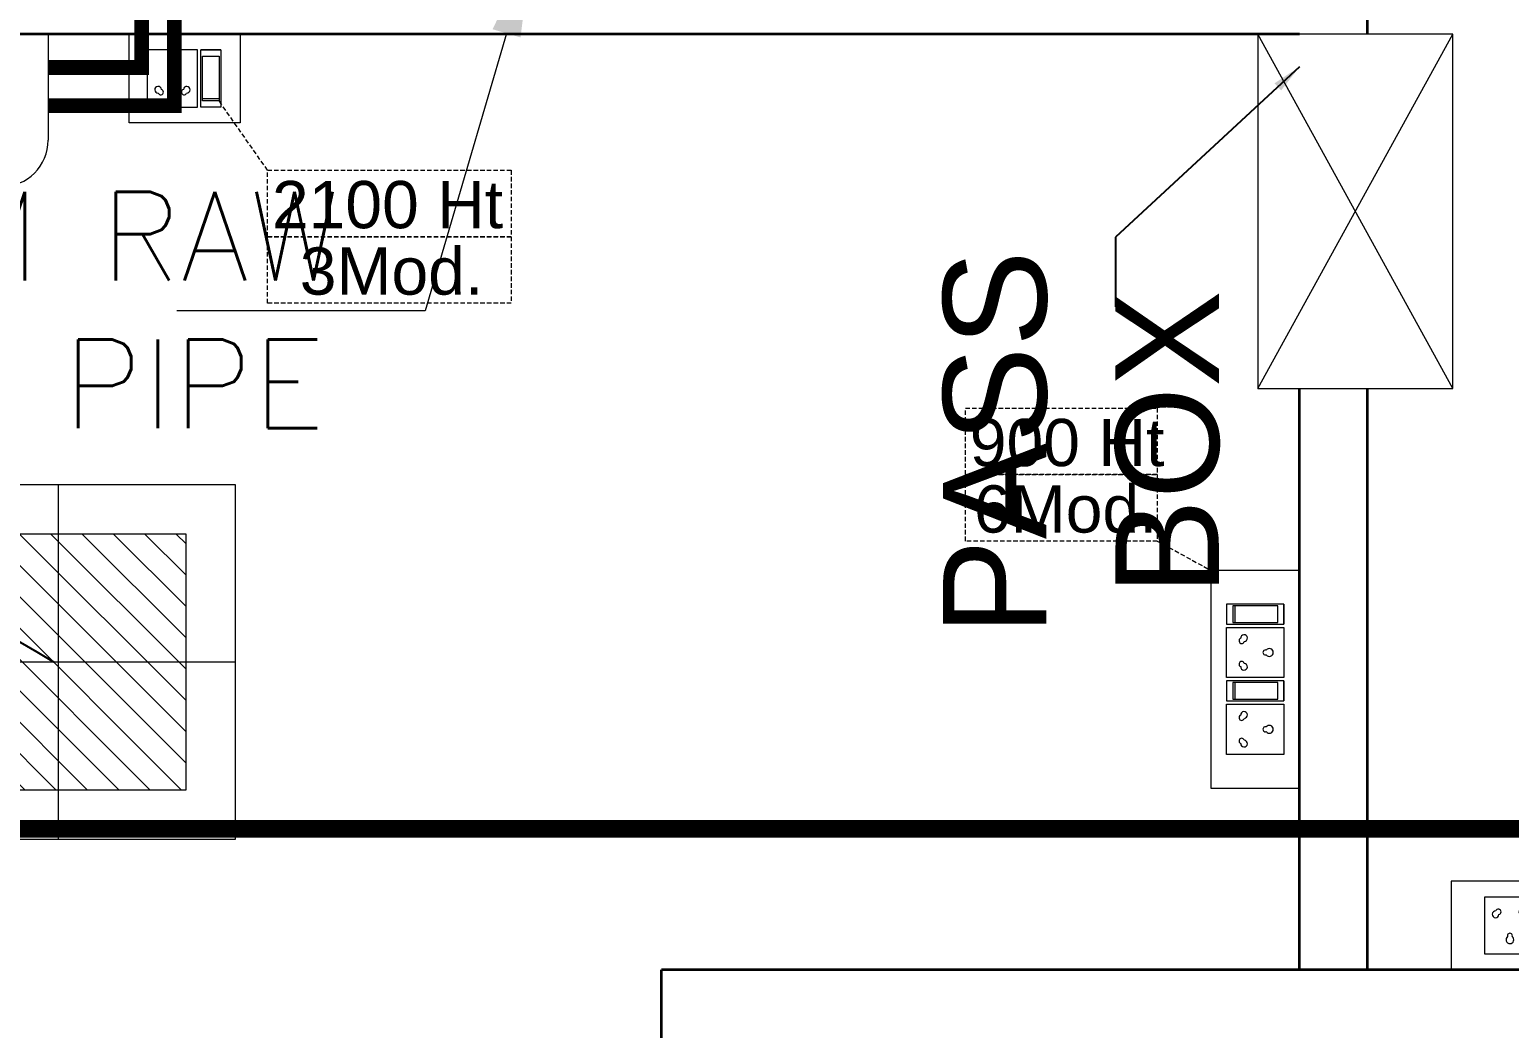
# Model space of a CAD drawing. Extents: x 3505867 to 3988380, y -625948 to -590408.
# Drawn here: x 3518100 to 3520604, y -599922 to -598231 of the extents above; entities that cross this region are included whole.
import ezdxf
from ezdxf import colors
from ezdxf.entities.mleader import LeaderData, LeaderLine
from ezdxf.math import Vec2, Vec3

# ---------------------------------------------------------------- set-up
doc = ezdxf.new("R2010")
doc.units = 0
doc.header["$LTSCALE"] = 6
doc.header["$MEASUREMENT"] = 0
doc.linetypes.add('1', pattern=[0])
doc.linetypes.add('DASHED2', pattern=[0.375, 0.25, -0.125])
doc.layers.get('0').update_dxf_attribs({"linetype": 'CONTINUOUS'})
doc.layers.add('CFT_LOOPING', color=7, linetype='1', lineweight=0, true_color=0xd6d600)
for name, color, linetype in [('DIM', 7, 'CONTINUOUS'), ('ELE 36W LED LIGHT', 6, 'CONTINUOUS'), ('HVAC_HI-WALL_1.5TR', 5, 'CONTINUOUS'), ('MEP_HVAC_COPPER_PIPE', 5, 'CONTINUOUS'), ('MEP_HVAC_DRAIN_PIPE', 7, 'CONTINUOUS'), ('TEXT', 5, 'CONTINUOUS')]:
    doc.layers.add(name, color=color, linetype=linetype)
for name, color, linetype, lineweight in [('ELE- DBS', 1, 'CONTINUOUS', 9), ('ELE-2NOS OF 6-16 RAW POWER SOCKET', 1, 'CONTINUOUS', 20), ('ELE-36W LED LIGHT', 210, 'CONTINUOUS', 18), ('ELE-3NOS 6-16A POWER SOCKET', 5, 'CONTINUOUS', 25), ('ELE. DB', 1, 'CONTINUOUS', 9), ('HTL-AC UNIT', 5, 'CONTINUOUS', 25), ('MEP_HVAC_VRF_COPPER_PIPE', 6, 'CONTINUOUS', 9), ('PHE-SP', 1, 'CONTINUOUS', 0), ('PL-SOFT  WATER SUPPLY PIPE', 162, 'CONTINUOUS', 9), ('WALL', 10, 'CONTINUOUS', 35), ('WIN', 151, 'CONTINUOUS', 9)]:
    doc.layers.add(name, color=color, linetype=linetype, lineweight=lineweight)
doc.layers.add('ELE-6A AC SOCKET', color=7, linetype='CONTINUOUS', true_color=0x00ceb6)
doc.layers.add('ELE-LIGHTING WIRING', color=7, linetype='CONTINUOUS', true_color=0x63d7b6)
doc.styles.add('ARIAL', font='')
doc.styles.get("Standard").update_dxf_attribs({"font": 'SIMPLEX'})
doc.styles.get('ARIAL').set_extended_font_data('Arial')
doc.dimstyles.new('TEXT', dxfattribs={"dimscale": 0, "dimtxt": 500, "dimasz": 100, "dimexe": 75, "dimexo": 100, "dimgap": 50, "dimtad": 0, "dimdec": 0, "dimzin": 0, "dimdsep": 46, "dimtxsty": 'ARIAL', "dimblk": 'OBLIQUE', "dimcen": 0.09, "dimdle": 100, "dimclrd": 256, "dimclre": 256, "dimclrt": 6, "dimadec": 0, "dimazin": 0, "dimtfac": 1, "dimtdec": 0, "dimtofl": 0, "dimtmove": 2, "dimatfit": 3, "dimfxl": 1, "dimfrac": 2, "dimtolj": 1, "dimtzin": 0, "dimarcsym": 0})

# ---------------------------------------------------------------- blocks, each defined once
blk = doc.blocks.new('_Oblique')
at = {"color": 0, "linetype": 'ByBlock', "lineweight": -2}
blk.add_line((-0.5, -0.5), (0.5, 0.5), dxfattribs=at)
blk = doc.blocks.new('light300x600')
at = {"layer": 'ELE-36W LED LIGHT', "lineweight": 0}
for p, q in [((918214.7, -78407.4), (918214.7, -79007.4)), ((918814.7, -78407.4), (918214.7, -78407.4)), ((918514.7, -78407.4), (918514.7, -79007.4)), ((918814.7, -79007.4), (918814.7, -78407.4)), ((918298.3, -78491.3), (918298.6, -78491)), ((918298.3, -78544.3), (918351.6, -78491)), ((918298.3, -78597.3), (918404.7, -78491)), ((918298.3, -78650.4), (918457.7, -78491)), ((918298.3, -78703.4), (918510.7, -78491)), ((918298.3, -78756.4), (918563.8, -78491)), ((918298.3, -78809.5), (918616.8, -78491)), ((918298.3, -78862.5), (918669.8, -78491)), ((918298.3, -78915.5), (918722.9, -78491)), ((918298.3, -78491), (918298.3, -78923.7)), ((918731.1, -78491), (918298.3, -78491)), ((918731.1, -78923.7), (918731.1, -78491)), ((918343.2, -78923.7), (918731.1, -78535.8)), ((918396.2, -78923.7), (918731.1, -78588.8)), ((918449.2, -78923.7), (918731.1, -78641.9)), ((918502.3, -78923.7), (918731.1, -78694.9)), ((918214.7, -78707.4), (918814.7, -78707.4)), ((918555.3, -78923.7), (918731.1, -78747.9)), ((918608.3, -78923.7), (918731.1, -78801)), ((918661.3, -78923.7), (918731.1, -78854)), ((918714.4, -78923.7), (918731.1, -78907)), ((918298.3, -78923.7), (918731.1, -78923.7)), ((918214.7, -79007.4), (918814.7, -79007.4))]:
    blk.add_line(p, q, dxfattribs=at)
blk = doc.blocks.new('WDD')
at = {"layer": 'ELE-LIGHTING WIRING', "linetype": 'ByBlock'}
for points in [[(6116.7, 12276.8, 0), (5575.9, 14565.5), (7174.9, 14844), (8151, 14401.3, 0)], [(9086.8, 10919.2), (6726.4, 12339.6), (6116.7, 14401.3, 0)]]:
    blk.add_spline(points, degree=3, dxfattribs=at)
at = {"layer": 'ELE 36W LED LIGHT', "rotation": 89.9999999995464}
blk.add_blockref('light300x600', (-70548.2, -904113.4, 0), dxfattribs=at)
blk = doc.blocks.new('RTUH 6U')
at = {"layer": 'ELE-2NOS OF 6-16 RAW POWER SOCKET', "color": 30, "ltscale": 300}
for p, q in [((-311.5, -26.5), (-226.5, -26.5)), ((-311.5, -123.5), (-311.5, -26.5)), ((-226.5, -26.5), (-226.5, -123.5)), ((-187.1, -26.5), (-220.9, -26.5)), ((-220.9, -26.5), (-220.9, -123.5)), ((-189.9, -37), (-218, -37)), ((-218, -37), (-218, -113)), ((-189.9, -40.4), (-218, -40.4)), ((-189.9, -113), (-189.9, -37)), ((-187.1, -123.5), (-187.1, -26.5)), ((-187.1, -123.5), (-187.1, -26.5)), ((-181.4, -123.5), (-181.4, -26.5)), ((-181.4, -26.5), (-96.4, -26.5)), ((-96.4, -26.5), (-96.4, -123.5)), ((-57, -26.5), (-90.8, -26.5)), ((-90.8, -26.5), (-90.8, -123.5)), ((-59.8, -37), (-88, -37)), ((-88, -37), (-88, -113)), ((-59.8, -40.4), (-88, -40.4)), ((-59.8, -113), (-59.8, -37)), ((-57, -123.5), (-57, -26.5)), ((-57, -123.5), (-57, -26.5)), ((-226.5, -123.5), (-311.5, -123.5)), ((-187.1, -123.5), (-220.9, -123.5)), ((-220.9, -123.5), (-187.1, -123.5)), ((-218, -113), (-189.9, -113)), ((-96.4, -123.5), (-181.4, -123.5)), ((-57, -123.5), (-90.8, -123.5)), ((-90.8, -123.5), (-57, -123.5)), ((-88, -113), (-59.8, -113))]:
    blk.add_line(p, q, dxfattribs=at)
blk.add_lwpolyline([(0, 0), (-368.5, 0), (-368.5, -150), (0, -150)], close=True, dxfattribs=at)
for centre, radius, start, end in [((-288.7, -52.1), 4.6, 284.9049, 157.3162), ((-249.3, -52.1), 4.6, 22.6838, 255.0951), ((-158.6, -52.1), 4.6, 284.9049, 157.3162), ((-119.2, -52.1), 4.6, 22.6838, 255.0951), ((-293.2, -56.1), 5.7, 87.49, 354.7311), ((-244.8, -56.1), 5.7, 185.2689, 92.51), ((-163.1, -56.1), 5.7, 87.49, 354.7311), ((-114.7, -56.1), 5.7, 185.2689, 92.51), ((-269, -99), 6.62, 127.1584, 52.8416), ((-269, -92.3), 4.22, 341.4031, 198.5969), ((-138.9, -99), 6.62, 127.1584, 52.8416), ((-138.9, -92.3), 4.22, 341.4031, 198.5969)]:
    blk.add_arc(centre, radius, start, end, dxfattribs=at)
blk = doc.blocks.new('543WYH')
at = {"layer": 'ELE-2NOS OF 6-16 RAW POWER SOCKET', "color": 30, "linetype": 'ByBlock'}
for p, q in [((-123.5, -57), (-123.5, -90.8)), ((-26.5, -57), (-123.5, -57)), ((-26.5, -57), (-123.5, -57)), ((-113, -59.8), (-113, -88)), ((-37, -59.8), (-113, -59.8)), ((-109.6, -59.8), (-109.6, -88)), ((-37, -88), (-37, -59.8)), ((-26.5, -57), (-26.5, -90.8)), ((-26.5, -90.8), (-26.5, -57)), ((-123.5, -90.8), (-26.5, -90.8)), ((-123.5, -96.4), (-26.5, -96.4)), ((-123.5, -181.4), (-123.5, -96.4)), ((-113, -88), (-37, -88)), ((-26.5, -96.4), (-26.5, -181.4)), ((-26.5, -181.4), (-123.5, -181.4)), ((-123.5, -187.1), (-123.5, -220.9)), ((-26.5, -187.1), (-123.5, -187.1)), ((-26.5, -187.1), (-123.5, -187.1)), ((-113, -189.9), (-113, -218)), ((-37, -189.9), (-113, -189.9)), ((-109.6, -189.9), (-109.6, -218)), ((-37, -218), (-37, -189.9)), ((-26.5, -187.1), (-26.5, -220.9)), ((-26.5, -220.9), (-26.5, -187.1)), ((-123.5, -220.9), (-26.5, -220.9)), ((-113, -218), (-37, -218)), ((-123.5, -311.5), (-123.5, -226.5)), ((-123.5, -226.5), (-26.5, -226.5)), ((-26.5, -226.5), (-26.5, -311.5)), ((-26.5, -311.5), (-123.5, -311.5)), ((-123.5, -402.2), (-123.5, -317.1)), ((-123.5, -317.1), (-26.5, -317.1)), ((-26.5, -317.1), (-26.5, -402.2)), ((-26.5, -402.2), (-123.5, -402.2))]:
    blk.add_line(p, q, dxfattribs=at)
blk.add_lwpolyline([(-150, 0), (-150, -459.1), (0, -459.1), (0, 0)], close=True, dxfattribs=at)
for centre, radius, start, end in [((-97.9, -119.2), 4.6, 112.6838, 345.0951), ((-93.9, -114.7), 5.7, 275.2689, 182.51), ((-57.7, -138.9), 4.22, 71.4031, 288.5969), ((-51, -138.9), 6.62, 217.1584, 142.8416), ((-97.9, -158.6), 4.6, 14.9049, 247.3162), ((-93.9, -163.1), 5.7, 177.49, 84.7311), ((-97.9, -249.3), 4.6, 112.6838, 345.0951), ((-93.9, -244.8), 5.7, 275.2689, 182.51), ((-57.7, -269), 4.22, 71.4031, 288.5969), ((-51, -269), 6.62, 217.1584, 142.8416), ((-97.9, -288.7), 4.6, 14.9049, 247.3162), ((-93.9, -293.2), 5.7, 177.49, 84.7311), ((-97.9, -339.9), 4.6, 112.6838, 345.0951), ((-93.9, -335.4), 5.7, 275.2689, 182.51), ((-97.9, -379.4), 4.6, 14.9049, 247.3162), ((-57.7, -359.7), 4.22, 71.4031, 288.5969), ((-51, -359.7), 6.62, 217.1584, 142.8416), ((-93.9, -383.9), 5.7, 177.49, 84.7311)]:
    blk.add_arc(centre, radius, start, end, dxfattribs=at)
blk = doc.blocks.new('EQ2WE')
at = {"layer": 'ELE-6A AC SOCKET', "lineweight": 0}
for p, q in [((-98.7, 169.5), (-215.4, 169.5)), ((-215.4, 169.5), (-215.4, 36.3)), ((-98.7, 36.3), (-98.7, 169.5)), ((-91, 36.3), (-91, 169.5)), ((-91, 169.5), (-44.6, 169.5)), ((-44.6, 169.5), (-91, 169.5)), ((-87.1, 50.8), (-87.1, 155)), ((-87.1, 155), (-48.5, 155)), ((-48.5, 155), (-48.5, 50.8)), ((-44.6, 169.5), (-44.6, 36.3)), ((-44.6, 169.5), (-44.6, 36.3)), ((-215.4, 36.3), (-98.7, 36.3)), ((-44.6, 36.3), (-91, 36.3)), ((-48.5, 55.5), (-87.1, 55.5)), ((-48.5, 50.8), (-87.1, 50.8))]:
    blk.add_line(p, q, dxfattribs=at)
blk.add_lwpolyline([(0, 0), (-257.3, 0), (-257.3, 205.9), (0, 205.9)], close=True, dxfattribs=at)
for centre, radius, start, end in [((-157.1, 135.8), 9.08, 307.1584, 232.8416), ((-157.1, 126.7), 5.79, 161.4031, 18.5969), ((-190.3, 76.9), 7.83, 5.2689, 272.51), ((-184.2, 71.6), 6.31, 202.6838, 75.0951), ((-130, 71.6), 6.31, 104.9049, 337.3162), ((-123.8, 76.9), 7.83, 267.49, 174.7311)]:
    blk.add_arc(centre, radius, start, end, dxfattribs=at)
blk = doc.blocks.new('SFDS')
at = {"layer": 'CFT_LOOPING', "color": 7, "linetype": 'DASHED2', "ltscale": 5}
for p, q in [((8513.3, 15233.7), (8431.4, 15351)), ((10019.3, 14605.9), (10110, 14556.2))]:
    blk.add_line(p, q, dxfattribs=at)
for points in [[(8513.3, 15233.7), (8925.9, 15233.7), (8925.9, 15121.2), (8513.3, 15121.2)], [(8513.3, 15121.2), (8925.9, 15121.2), (8925.9, 15008.7), (8513.3, 15008.7)], [(9694.5, 14830.9), (10019.3, 14830.9), (10019.3, 14718.4), (9694.5, 14718.4)], [(9694.5, 14718.4), (10019.3, 14718.4), (10019.3, 14605.9), (9694.5, 14605.9)]]:
    blk.add_lwpolyline(points, close=True, dxfattribs=at)
at = {"layer": 'ELE-2NOS OF 6-16 RAW POWER SOCKET', "color": 3, "linetype": 'ByBlock', "rotation": 89.99999999999999}
blk.add_blockref('RTUH 6U', (10110, 14556.2, -101230.8), dxfattribs=at)
at = {"layer": 'ELE-3NOS 6-16A POWER SOCKET', "color": 254, "linetype": 'ByBlock', "rotation": 270}
blk.add_blockref('543WYH', (10975.8, 13880), dxfattribs=at)
at = {"layer": 'ELE-6A AC SOCKET', "color": 254, "linetype": 'ByBlock', "xscale": 0.7286145446852714, "yscale": 0.7286145446852714, "zscale": 0.7286145446852714}
blk.add_blockref('EQ2WE', (8466.7, 15314), dxfattribs=at)
at = {"layer": 'TEXT', "color": 7, "char_height": 80, "attachment_point": 1}
for s, insert, width in [('\\A1;{\\fArial|b0|i0|c0|p34;2100 Ht}', (8520.7, 15215.6), 8957.987), ('\\A1;{\\fArial|b0|i0|c0|p34;3Mod.}', (8567.8, 15103.1), 352.575), ('\\A1;{\\fArial|b0|i0|c0|p34;900 Ht\\P}', (9701.9, 14812.8), 8957.987), ('\\A1;{\\fArial|b0|i0|c0|p34;6Mod.\\P}', (9709, 14700.3), 352.575)]:
    blk.add_mtext(s, dxfattribs=dict(at, insert=insert, width=width))
blk = doc.blocks.new('HI WALL SPLIT AC UNIT 1.5TR')
at = {"layer": 'HVAC_HI-WALL_1.5TR', "color": 7, "lineweight": 5}
for p, q in [((1295285.1, -129882.4), (1295362.7, -129951.6)), ((1295595, -129882.4), (1295517.4, -129951.6))]:
    blk.add_line(p, q, dxfattribs=at)
at = {"layer": 'HVAC_HI-WALL_1.5TR', "color": 5, "lineweight": 5}
for p, q in [((1295076, -129962.8), (1295847.5, -129962.8)), ((1294997.2, -130220.8), (1294997.2, -130041.6)), ((1295926.2, -130220.8), (1295926.2, -130041.6)), ((1294997.2, -130220.8), (1295926.2, -130220.8))]:
    blk.add_line(p, q, dxfattribs=at)
at = {"layer": 'HVAC_HI-WALL_1.5TR', "color": 8, "lineweight": 5}
for p, q in [((1295076, -129969.7), (1295847.5, -129969.7)), ((1295076, -129979), (1295847.5, -129979)), ((1295076, -129988.2), (1295847.5, -129988.2)), ((1295076, -129999.8), (1295847.5, -129999.8)), ((1295076, -130009), (1295847.5, -130009))]:
    blk.add_line(p, q, dxfattribs=at)
at = {"layer": 'HVAC_HI-WALL_1.5TR', "color": 5, "lineweight": 5}
for centre, start, end in [((1295076, -130041.6), 90, 180), ((1295847.5, -130041.6), 0, 90)]:
    blk.add_arc(centre, 78.8, start, end, dxfattribs=at)
at = {"layer": 'HVAC_HI-WALL_1.5TR', "color": 7, "lineweight": 5}
for points in [[(1295304, -129864.2), (1295266.2, -129900.6), (1295175.9, -129769)], [(1295576.1, -129864.2), (1295613.9, -129900.6), (1295704.2, -129769)]]:
    blk.add_solid(points, dxfattribs=at)
blk = doc.blocks.new('DAD')
at = {"layer": 'MEP_HVAC_COPPER_PIPE', "linetype": 'ByBlock', "const_width": 25}
blk.add_lwpolyline([(8142, 15407.7), (8300.2, 15407.7), (8298.7, 17710)], dxfattribs=at)
at = {"layer": 'MEP_HVAC_DRAIN_PIPE', "linetype": 'ByBlock', "const_width": 25}
blk.add_lwpolyline([(8142, 15343.2), (8355.7, 15343.2), (8355.7, 15655)], dxfattribs=at)
at = {"layer": 'MEP_HVAC_VRF_COPPER_PIPE', "color": 6, "linetype": 'ByBlock', "const_width": 30, "elevation": 0}
blk.add_lwpolyline([(12199, 13690.1), (12199, 14118.5), (7956, 14118.5)], dxfattribs=at)
at = {"layer": 'HVAC_HI-WALL_1.5TR', "rotation": 180}
blk.add_blockref('HI WALL SPLIT AC UNIT 1.5TR', (1303139.2, -114756.8), dxfattribs=at)
blk = doc.blocks.new('CIVIL IVF')
at = {"layer": 'WALL', "color": 8, "linetype": 'ByBlock'}
for p, q in [((-23430, 15699.2), (-23430, 16550.2)), ((-23545, 15699.2), (-25825, 15699.2)), ((-23545, 14115.2, -101230.8), (-23545, 15099.2, -101230.8)), ((-23430, 14115.2), (-23430, 15099.2)), ((-22179.1, 14115.2), (-24625, 14115.2)), ((-24625, 11450.2), (-24625, 14115.2))]:
    blk.add_line(p, q, dxfattribs=at)
at = {"layer": 'WALL', "color": 8, "lineweight": 0}
blk.add_line((-24510, 14115.2), (-22380, 14115.2), dxfattribs=at)
at = {"layer": 'WIN', "color": 8, "linetype": 'Continuous'}
for p, q in [((-23285.8, 15099.2), (-23615.8, 15699.2)), ((-23615.8, 15099.2), (-23285.8, 15699.2))]:
    blk.add_line(p, q, dxfattribs=at)
blk.add_lwpolyline([(-23615.8, 15099.2), (-23285.8, 15099.2), (-23285.8, 15699.2), (-23615.8, 15699.2)], close=True, dxfattribs=at)
at = {"layer": 'DIM', "color": 8, "linetype": 'Continuous', "insert": (-23913.7, 15007.2, -101230.8), "char_height": 175, "width": 1149.25, "attachment_point": 5, "rotation": 90, "style": 'ARIAL'}
blk.add_mtext('PASS BOX', dxfattribs=at)
at = {"layer": 'WIN', "color": 8, "linetype": 'Continuous'}
blk.add_leader([(-23545, 15644.2, -101230.8), (-23856.5, 15355.6, -101230.8), (-23856.5, 15237.9, -101230.8)], dimstyle='TEXT', override={"dimscale": 1, "dimtxt": 200, "dimasz": 50, "dimfxl": 0.18}, dxfattribs=at)
blk = doc.blocks.new('ETWER')
at = {"layer": 'PL-SOFT  WATER SUPPLY PIPE', "color": 5, "insert": (7433.9, 15197.2), "char_height": 150, "width": 1899.144, "attachment_point": 1}
blk.add_mtext('%%c20MM RAW WATER PIPE', dxfattribs=at)
at = {"layer": 'PL-SOFT  WATER SUPPLY PIPE', "color": 5}
ml = blk.add_multileader_mtext('Standard', dxfattribs=at)
ml.set_content('', color=5)
ml.set_leader_properties()
ml.build(insert=Vec2(0, 0))
ml.multileader.update_dxf_attribs({"text_right_attachment_type": 6, "dogleg_length": 418.4, "arrow_head_size": 150})
ctx = ml.context
ctx.base_point, ctx.arrow_head_size, ctx.plane_origin = Vec3(8357.9, 14995.6), 150, Vec3(8777.9, 14995.6)
ctx.right_attachment, ctx.text_align_type = 6, 2
notes = []
notes.append((ctx, [(0, (1, 1, 0), (8780.3, 14995.6), (-1, 0), 418.4, [(0, [(8960, 15609.5)], 0, [])])]))
ctx.mtext.insert, ctx.mtext.rotation, ctx.mtext.width, ctx.mtext.alignment = Vec3(8359.9, 14995.6), 6.283185, 248.491, 3
for ctx, leaders in notes:
    for number, flags, end, landing, length, lines in leaders:
        leader = LeaderData()
        leader.index, (leader.has_last_leader_line, leader.has_dogleg_vector, leader.attachment_direction) = number, flags
        leader.last_leader_point, leader.dogleg_vector, leader.dogleg_length = Vec3(end), Vec3(landing), length
        for number, points, colour, breaks in lines:
            line = LeaderLine()
            line.index, line.vertices, line.color, line.breaks = number, Vec3.list(points), colors.encode_raw_color(colour), breaks
            leader.lines.append(line)
        ctx.leaders.append(leader)

msp = doc.modelspace()

# ---------------------------------------------------------------- block references
at = {"linetype": 'ByBlock'}
msp.add_blockref('CIVIL IVF', (3543794, -613938.4), dxfattribs=at)
at = {"layer": 'ELE- DBS', "color": 0, "linetype": 'ByBlock'}
msp.add_blockref('SFDS', (3509989, -613703.2), dxfattribs=at)
at = {"layer": 'ELE. DB', "color": 0, "linetype": 'ByBlock'}
msp.add_blockref('WDD', (3509989, -613703.2), dxfattribs=at)
at = {"layer": 'HTL-AC UNIT', "color": 0, "linetype": 'ByBlock'}
msp.add_blockref('DAD', (3509989, -613703.2), dxfattribs=at)
at = {"layer": 'PHE-SP', "color": 0, "linetype": 'ByBlock'}
msp.add_blockref('ETWER', (3509989, -613703.2), dxfattribs=at)

doc.saveas('drawing.dxf')
